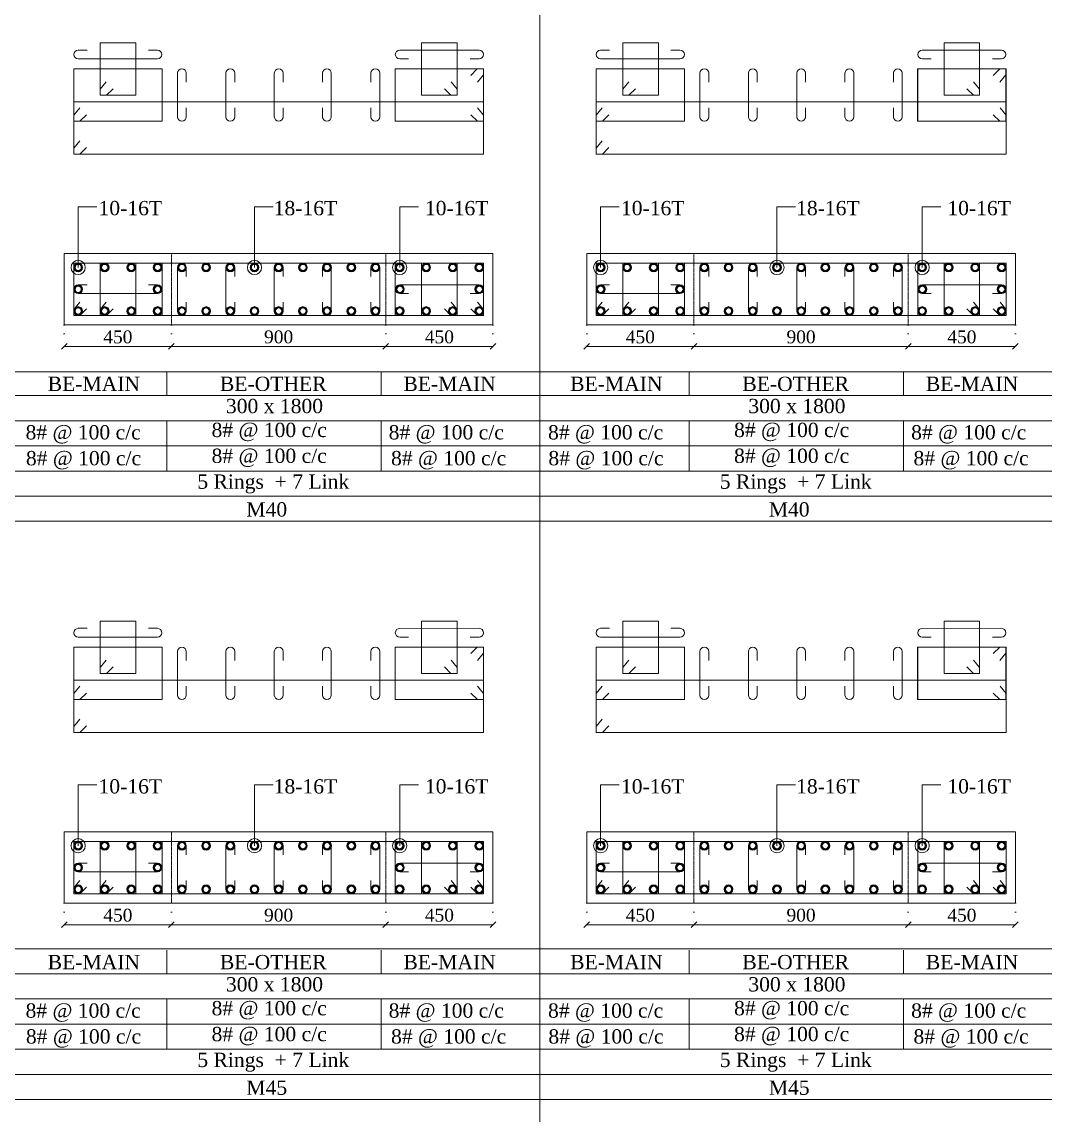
# Model space of a CAD drawing. Header units: millimetres. Extents: x 303 to 27724, y 300 to 68956.
# Drawn here: x 16775 to 21072, y 34898 to 39488 of the extents above; entities that cross this region are included whole.
import ezdxf

# ---------------------------------------------------------------- set-up
doc = ezdxf.new("R2010")
doc.units = ezdxf.units.MM
doc.linetypes.add('( Hidden )', pattern=[0.375, 0.25, -0.125])
doc.linetypes.add('DOT2', pattern=[0.125, 0, -0.125])
doc.layers.get('Defpoints').update_dxf_attribs({"lineweight": 0})
for name, color, linetype, lineweight in [('S-COL. STEEL DIA', 1, 'Continuous', 9), ('S-DIM FOOTING', 7, 'Continuous', 0), ('S-SECTION', 5, 'Continuous', 0), ('S-SECTION MARK', 7, 'Continuous', 0), ('S-SHEET', 7, 'Continuous', 0), ('S-STEEL', 1, 'Continuous', 9), ('S-STEEL-1', 1, 'Continuous', 0), ('S-STEEL-1 C.S.', 106, 'Continuous', 0), ('S-TEXT', 7, 'Continuous', 0)]:
    doc.layers.add(name, color=color, linetype=linetype, lineweight=lineweight)
doc.styles.add('AR', font='ARIALUNI.TTF', dxfattribs={"width": 0.8})
doc.styles.add('S-ROMANS', font='times.ttf')
doc.styles.add('TEXT', font='times.ttf')
doc.dimstyles.new('100', dxfattribs={"dimtxt": 180, "dimasz": 80, "dimexe": 0.18, "dimexo": 0.0625, "dimgap": 1, "dimtad": 1, "dimdec": 0, "dimzin": 0, "dimdsep": 46, "dimtxsty": 'AR', "dimblk": 'DOT', "dimcen": 0.09, "dimse1": 1, "dimse2": 1, "dimclrd": 50, "dimclrt": 256, "dimadec": 0, "dimazin": 0, "dimtfac": 1, "dimtdec": 0, "dimtix": 1, "dimtofl": 0, "dimtmove": 2, "dimatfit": 0, "dimfxl": 1, "dimtolj": 1, "dimtzin": 0, "dimlwd": -1, "dimarcsym": 0})
doc.dimstyles.new('SETU', dxfattribs={"dimtxt": 230, "dimasz": 0.2, "dimexe": 0.1, "dimexo": 0.1, "dimgap": 0.05, "dimtad": 1, "dimdec": 0, "dimzin": 0, "dimdsep": 46, "dimtxsty": 'TEXT', "dimblk": 'OBLIQUE', "dimcen": 0.09, "dimdle": 0.1, "dimclrd": 4, "dimclre": 256, "dimclrt": 256, "dimadec": 1, "dimazin": 0, "dimtfac": 1, "dimtdec": 0, "dimtix": 1, "dimtofl": 0, "dimtmove": 2, "dimatfit": 0, "dimfxl": 1, "dimtolj": 1, "dimtzin": 0, "dimlwd": -1, "dimlwe": -1, "dimarcsym": 1})

# ---------------------------------------------------------------- blocks, each defined once
blk = doc.blocks.new('*U4')
at = {"layer": 'S-COL. STEEL DIA'}
h = blk.add_hatch(color=256, dxfattribs=at)
h.dxf.hatch_style = 1
h.paths.add_polyline_path([(-18.5, 0, 1), (18.5, 0, 1)])
h.paths.add_polyline_path([(13, 0, -1), (-13, 0, -1)], flags=16)
at = {"layer": 'S-COL. STEEL DIA', "lineweight": 5}
for radius in [18.5, 13]:
    blk.add_circle((0, 0), radius, dxfattribs=at)
blk = doc.blocks.new('_Oblique')
at = {"color": 0, "linetype": 'ByBlock', "lineweight": -2}
blk.add_line((-0.5, -0.5), (0.5, 0.5), dxfattribs=at)
blk = doc.blocks.new('*D2181')
at = {"layer": 'Defpoints', "color": 0}
for p in [(16953.2, 35787.4), (17403.2, 35787.4), (17403.2, 35697.5)]:
    blk.add_point(p, dxfattribs=at)
at = {"layer": 'S-DIM FOOTING', "linetype": 'DOT2', "ltscale": 300}
for p, q in [((16953.2, 35787.3), (16953.2, 35697.4)), ((17403.2, 35787.3), (17403.2, 35697.4))]:
    blk.add_line(p, q, dxfattribs=at)
at = {"layer": 'S-DIM FOOTING', "ltscale": 300}
blk.add_line((16953.1, 35697.5), (17403.3, 35697.5), dxfattribs=at)
at = {"layer": 'S-DIM FOOTING', "linetype": 'ByBlock', "xscale": 24, "yscale": 24, "zscale": 24, "rotation": 180}
blk.add_blockref('_Oblique', (16953.2, 35697.5), dxfattribs=at)
at = {"layer": 'S-DIM FOOTING', "linetype": 'ByBlock', "xscale": 24, "yscale": 24, "zscale": 24}
blk.add_blockref('_Oblique', (17403.2, 35697.5), dxfattribs=at)
at = {"layer": 'S-DIM FOOTING', "insert": (17178.2, 35737), "char_height": 54, "attachment_point": 5, "style": 'TEXT'}
blk.add_mtext('\\A1;450', dxfattribs=at)
blk = doc.blocks.new('*D2182')
at = {"layer": 'Defpoints', "color": 0}
for p in [(17403.2, 35787.4), (18303.2, 35787.4), (18303.2, 35697.5)]:
    blk.add_point(p, dxfattribs=at)
at = {"layer": 'S-DIM FOOTING', "linetype": 'DOT2', "ltscale": 300}
for p, q in [((17403.2, 35787.3), (17403.2, 35697.4)), ((18303.2, 35787.3), (18303.2, 35697.4))]:
    blk.add_line(p, q, dxfattribs=at)
at = {"layer": 'S-DIM FOOTING', "ltscale": 300}
blk.add_line((17403.1, 35697.5), (18303.3, 35697.5), dxfattribs=at)
at = {"layer": 'S-DIM FOOTING', "linetype": 'ByBlock', "xscale": 24, "yscale": 24, "zscale": 24, "rotation": 180}
blk.add_blockref('_Oblique', (17403.2, 35697.5), dxfattribs=at)
at = {"layer": 'S-DIM FOOTING', "linetype": 'ByBlock', "xscale": 24, "yscale": 24, "zscale": 24}
blk.add_blockref('_Oblique', (18303.2, 35697.5), dxfattribs=at)
at = {"layer": 'S-DIM FOOTING', "insert": (17853.2, 35737.1), "char_height": 54, "attachment_point": 5, "style": 'TEXT'}
blk.add_mtext('\\A1;900', dxfattribs=at)
blk = doc.blocks.new('*D2183')
at = {"layer": 'Defpoints', "color": 0}
for p in [(18303.2, 35787.4), (18753.2, 35787.4), (18753.2, 35697.5)]:
    blk.add_point(p, dxfattribs=at)
at = {"layer": 'S-DIM FOOTING', "linetype": 'DOT2', "ltscale": 300}
for p, q in [((18303.2, 35787.3), (18303.2, 35697.4)), ((18753.2, 35787.3), (18753.2, 35697.4))]:
    blk.add_line(p, q, dxfattribs=at)
at = {"layer": 'S-DIM FOOTING', "ltscale": 300}
blk.add_line((18303.1, 35697.5), (18753.3, 35697.5), dxfattribs=at)
at = {"layer": 'S-DIM FOOTING', "linetype": 'ByBlock', "xscale": 24, "yscale": 24, "zscale": 24, "rotation": 180}
blk.add_blockref('_Oblique', (18303.2, 35697.5), dxfattribs=at)
at = {"layer": 'S-DIM FOOTING', "linetype": 'ByBlock', "xscale": 24, "yscale": 24, "zscale": 24}
blk.add_blockref('_Oblique', (18753.2, 35697.5), dxfattribs=at)
at = {"layer": 'S-DIM FOOTING', "insert": (18528.2, 35737), "char_height": 54, "attachment_point": 5, "style": 'TEXT'}
blk.add_mtext('\\A1;450', dxfattribs=at)
blk = doc.blocks.new('_Dot')
at = {"linetype": 'ByBlock', "lineweight": -2}
blk.add_line((-0.5, 0), (-1, 0), dxfattribs=at)
at = {"linetype": 'ByBlock', "const_width": 0.5}
blk.add_lwpolyline([(-0.25, 0, 1), (0.25, 0, 1)], format="xyb", close=True, dxfattribs=at)
blk = doc.blocks.new('*D2184')
at = {"layer": 'Defpoints', "color": 0}
for p in [(16953.2, 38215.5), (17403.2, 38215.5), (17403.2, 38125.6)]:
    blk.add_point(p, dxfattribs=at)
at = {"layer": 'S-DIM FOOTING', "linetype": 'DOT2', "ltscale": 300}
for p, q in [((16953.2, 38215.3), (16953.2, 38125.5)), ((17403.2, 38215.3), (17403.2, 38125.5))]:
    blk.add_line(p, q, dxfattribs=at)
at = {"layer": 'S-DIM FOOTING', "ltscale": 300}
blk.add_line((16953.1, 38125.6), (17403.3, 38125.6), dxfattribs=at)
at = {"layer": 'S-DIM FOOTING', "linetype": 'ByBlock', "xscale": 24, "yscale": 24, "zscale": 24, "rotation": 180}
blk.add_blockref('_Oblique', (16953.2, 38125.6), dxfattribs=at)
at = {"layer": 'S-DIM FOOTING', "linetype": 'ByBlock', "xscale": 24, "yscale": 24, "zscale": 24}
blk.add_blockref('_Oblique', (17403.2, 38125.6), dxfattribs=at)
at = {"layer": 'S-DIM FOOTING', "insert": (17178.2, 38165.1), "char_height": 54, "attachment_point": 5, "style": 'TEXT'}
blk.add_mtext('\\A1;450', dxfattribs=at)
blk = doc.blocks.new('*D2185')
at = {"layer": 'Defpoints', "color": 0}
for p in [(17403.2, 38215.5), (18303.2, 38215.5), (18303.2, 38125.6)]:
    blk.add_point(p, dxfattribs=at)
at = {"layer": 'S-DIM FOOTING', "linetype": 'DOT2', "ltscale": 300}
for p, q in [((17403.2, 38215.3), (17403.2, 38125.5)), ((18303.2, 38215.3), (18303.2, 38125.5))]:
    blk.add_line(p, q, dxfattribs=at)
at = {"layer": 'S-DIM FOOTING', "ltscale": 300}
blk.add_line((17403.1, 38125.6), (18303.3, 38125.6), dxfattribs=at)
at = {"layer": 'S-DIM FOOTING', "linetype": 'ByBlock', "xscale": 24, "yscale": 24, "zscale": 24, "rotation": 180}
blk.add_blockref('_Oblique', (17403.2, 38125.6), dxfattribs=at)
at = {"layer": 'S-DIM FOOTING', "linetype": 'ByBlock', "xscale": 24, "yscale": 24, "zscale": 24}
blk.add_blockref('_Oblique', (18303.2, 38125.6), dxfattribs=at)
at = {"layer": 'S-DIM FOOTING', "insert": (17853.2, 38165.1), "char_height": 54, "attachment_point": 5, "style": 'TEXT'}
blk.add_mtext('\\A1;900', dxfattribs=at)
blk = doc.blocks.new('*D2186')
at = {"layer": 'Defpoints', "color": 0}
for p in [(18303.2, 38215.5), (18753.2, 38215.5), (18753.2, 38125.6)]:
    blk.add_point(p, dxfattribs=at)
at = {"layer": 'S-DIM FOOTING', "linetype": 'DOT2', "ltscale": 300}
for p, q in [((18303.2, 38215.3), (18303.2, 38125.5)), ((18753.2, 38215.3), (18753.2, 38125.5))]:
    blk.add_line(p, q, dxfattribs=at)
at = {"layer": 'S-DIM FOOTING', "ltscale": 300}
blk.add_line((18303.1, 38125.6), (18753.3, 38125.6), dxfattribs=at)
at = {"layer": 'S-DIM FOOTING', "linetype": 'ByBlock', "xscale": 24, "yscale": 24, "zscale": 24, "rotation": 180}
blk.add_blockref('_Oblique', (18303.2, 38125.6), dxfattribs=at)
at = {"layer": 'S-DIM FOOTING', "linetype": 'ByBlock', "xscale": 24, "yscale": 24, "zscale": 24}
blk.add_blockref('_Oblique', (18753.2, 38125.6), dxfattribs=at)
at = {"layer": 'S-DIM FOOTING', "insert": (18528.2, 38165.1), "char_height": 54, "attachment_point": 5, "style": 'TEXT'}
blk.add_mtext('\\A1;450', dxfattribs=at)
blk = doc.blocks.new('*D2232')
at = {"layer": 'Defpoints', "color": 0}
for p in [(19146.8, 35787.4), (19596.8, 35787.4), (19596.8, 35697.5)]:
    blk.add_point(p, dxfattribs=at)
at = {"layer": 'S-DIM FOOTING', "linetype": 'DOT2', "ltscale": 300}
for p, q in [((19146.8, 35787.3), (19146.8, 35697.4)), ((19596.8, 35787.3), (19596.8, 35697.4))]:
    blk.add_line(p, q, dxfattribs=at)
at = {"layer": 'S-DIM FOOTING', "ltscale": 300}
blk.add_line((19146.7, 35697.5), (19596.9, 35697.5), dxfattribs=at)
at = {"layer": 'S-DIM FOOTING', "linetype": 'ByBlock', "xscale": 24, "yscale": 24, "zscale": 24, "rotation": 180}
blk.add_blockref('_Oblique', (19146.8, 35697.5), dxfattribs=at)
at = {"layer": 'S-DIM FOOTING', "linetype": 'ByBlock', "xscale": 24, "yscale": 24, "zscale": 24}
blk.add_blockref('_Oblique', (19596.8, 35697.5), dxfattribs=at)
at = {"layer": 'S-DIM FOOTING', "insert": (19371.8, 35737), "char_height": 54, "attachment_point": 5, "style": 'TEXT'}
blk.add_mtext('\\A1;450', dxfattribs=at)
blk = doc.blocks.new('*D2233')
at = {"layer": 'Defpoints', "color": 0}
for p in [(19596.8, 35787.4), (20496.8, 35787.4), (20496.8, 35697.5)]:
    blk.add_point(p, dxfattribs=at)
at = {"layer": 'S-DIM FOOTING', "linetype": 'DOT2', "ltscale": 300}
for p, q in [((19596.8, 35787.3), (19596.8, 35697.4)), ((20496.8, 35787.3), (20496.8, 35697.4))]:
    blk.add_line(p, q, dxfattribs=at)
at = {"layer": 'S-DIM FOOTING', "ltscale": 300}
blk.add_line((19596.7, 35697.5), (20496.9, 35697.5), dxfattribs=at)
at = {"layer": 'S-DIM FOOTING', "linetype": 'ByBlock', "xscale": 24, "yscale": 24, "zscale": 24, "rotation": 180}
blk.add_blockref('_Oblique', (19596.8, 35697.5), dxfattribs=at)
at = {"layer": 'S-DIM FOOTING', "linetype": 'ByBlock', "xscale": 24, "yscale": 24, "zscale": 24}
blk.add_blockref('_Oblique', (20496.8, 35697.5), dxfattribs=at)
at = {"layer": 'S-DIM FOOTING', "insert": (20046.8, 35737.1), "char_height": 54, "attachment_point": 5, "style": 'TEXT'}
blk.add_mtext('\\A1;900', dxfattribs=at)
blk = doc.blocks.new('*D2234')
at = {"layer": 'Defpoints', "color": 0}
for p in [(20496.8, 35787.4), (20946.8, 35787.4), (20946.8, 35697.5)]:
    blk.add_point(p, dxfattribs=at)
at = {"layer": 'S-DIM FOOTING', "linetype": 'DOT2', "ltscale": 300}
for p, q in [((20496.8, 35787.3), (20496.8, 35697.4)), ((20946.8, 35787.3), (20946.8, 35697.4))]:
    blk.add_line(p, q, dxfattribs=at)
at = {"layer": 'S-DIM FOOTING', "ltscale": 300}
blk.add_line((20496.7, 35697.5), (20946.9, 35697.5), dxfattribs=at)
at = {"layer": 'S-DIM FOOTING', "linetype": 'ByBlock', "xscale": 24, "yscale": 24, "zscale": 24, "rotation": 180}
blk.add_blockref('_Oblique', (20496.8, 35697.5), dxfattribs=at)
at = {"layer": 'S-DIM FOOTING', "linetype": 'ByBlock', "xscale": 24, "yscale": 24, "zscale": 24}
blk.add_blockref('_Oblique', (20946.8, 35697.5), dxfattribs=at)
at = {"layer": 'S-DIM FOOTING', "insert": (20721.8, 35737), "char_height": 54, "attachment_point": 5, "style": 'TEXT'}
blk.add_mtext('\\A1;450', dxfattribs=at)
blk = doc.blocks.new('*D2235')
at = {"layer": 'Defpoints', "color": 0}
for p in [(19146.8, 38215.5), (19596.8, 38215.5), (19596.8, 38125.6)]:
    blk.add_point(p, dxfattribs=at)
at = {"layer": 'S-DIM FOOTING', "linetype": 'DOT2', "ltscale": 300}
for p, q in [((19146.8, 38215.3), (19146.8, 38125.5)), ((19596.8, 38215.3), (19596.8, 38125.5))]:
    blk.add_line(p, q, dxfattribs=at)
at = {"layer": 'S-DIM FOOTING', "ltscale": 300}
blk.add_line((19146.7, 38125.6), (19596.9, 38125.6), dxfattribs=at)
at = {"layer": 'S-DIM FOOTING', "linetype": 'ByBlock', "xscale": 24, "yscale": 24, "zscale": 24, "rotation": 180}
blk.add_blockref('_Oblique', (19146.8, 38125.6), dxfattribs=at)
at = {"layer": 'S-DIM FOOTING', "linetype": 'ByBlock', "xscale": 24, "yscale": 24, "zscale": 24}
blk.add_blockref('_Oblique', (19596.8, 38125.6), dxfattribs=at)
at = {"layer": 'S-DIM FOOTING', "insert": (19371.8, 38165.1), "char_height": 54, "attachment_point": 5, "style": 'TEXT'}
blk.add_mtext('\\A1;450', dxfattribs=at)
blk = doc.blocks.new('*D2236')
at = {"layer": 'Defpoints', "color": 0}
for p in [(19596.8, 38215.5), (20496.8, 38215.5), (20496.8, 38125.6)]:
    blk.add_point(p, dxfattribs=at)
at = {"layer": 'S-DIM FOOTING', "linetype": 'DOT2', "ltscale": 300}
for p, q in [((19596.8, 38215.3), (19596.8, 38125.5)), ((20496.8, 38215.3), (20496.8, 38125.5))]:
    blk.add_line(p, q, dxfattribs=at)
at = {"layer": 'S-DIM FOOTING', "ltscale": 300}
blk.add_line((19596.7, 38125.6), (20496.9, 38125.6), dxfattribs=at)
at = {"layer": 'S-DIM FOOTING', "linetype": 'ByBlock', "xscale": 24, "yscale": 24, "zscale": 24, "rotation": 180}
blk.add_blockref('_Oblique', (19596.8, 38125.6), dxfattribs=at)
at = {"layer": 'S-DIM FOOTING', "linetype": 'ByBlock', "xscale": 24, "yscale": 24, "zscale": 24}
blk.add_blockref('_Oblique', (20496.8, 38125.6), dxfattribs=at)
at = {"layer": 'S-DIM FOOTING', "insert": (20046.8, 38165.1), "char_height": 54, "attachment_point": 5, "style": 'TEXT'}
blk.add_mtext('\\A1;900', dxfattribs=at)
blk = doc.blocks.new('*D2237')
at = {"layer": 'Defpoints', "color": 0}
for p in [(20496.8, 38215.5), (20946.8, 38215.5), (20946.8, 38125.6)]:
    blk.add_point(p, dxfattribs=at)
at = {"layer": 'S-DIM FOOTING', "linetype": 'DOT2', "ltscale": 300}
for p, q in [((20496.8, 38215.3), (20496.8, 38125.5)), ((20946.8, 38215.3), (20946.8, 38125.5))]:
    blk.add_line(p, q, dxfattribs=at)
at = {"layer": 'S-DIM FOOTING', "ltscale": 300}
blk.add_line((20496.7, 38125.6), (20946.9, 38125.6), dxfattribs=at)
at = {"layer": 'S-DIM FOOTING', "linetype": 'ByBlock', "xscale": 24, "yscale": 24, "zscale": 24, "rotation": 180}
blk.add_blockref('_Oblique', (20496.8, 38125.6), dxfattribs=at)
at = {"layer": 'S-DIM FOOTING', "linetype": 'ByBlock', "xscale": 24, "yscale": 24, "zscale": 24}
blk.add_blockref('_Oblique', (20946.8, 38125.6), dxfattribs=at)
at = {"layer": 'S-DIM FOOTING', "insert": (20721.8, 38165.1), "char_height": 54, "attachment_point": 5, "style": 'TEXT'}
blk.add_mtext('\\A1;450', dxfattribs=at)

msp = doc.modelspace()

# ---------------------------------------------------------------- linework, layer by layer
at = {"layer": 'S-SECTION'}
for points, elevation in [([(18753.2, 38215.5), (18753.2, 38515.5), (16953.2, 38515.5), (16953.2, 38215.5)], 1.1), ([(20946.8, 38215.5), (20946.8, 38515.5), (19146.8, 38515.5), (19146.8, 38215.5)], -2), ([(18753.2, 35787.4), (18753.2, 36087.4), (16953.2, 36087.4), (16953.2, 35787.4)], 4.5), ([(20946.8, 35787.4), (20946.8, 36087.4), (19146.8, 36087.4), (19146.8, 35787.4)], 1.4)]:
    msp.add_lwpolyline(points, close=True, dxfattribs=dict(at, elevation=elevation))
at = {"layer": 'S-SHEET'}
for p, q in [((18949.8, 68956, 2.2), (18949.8, 299.8, 2.7)), ((303, 38018.4, 7), (27724.1, 38018.4, 7)), ((17383.7, 38018.2, 0.4), (17383.7, 37918.7, 0.4)), ((18283.7, 38018.2, 0.4), (18283.7, 37918.7, 0.4)), ((19577.2, 38018.2, 0.4), (19577.2, 37918.7, 0.4)), ((20477.2, 38018.2, 0.4), (20477.2, 37918.7, 0.4)), ((303, 37918.9, -1), (27724.1, 37918.9, -1)), ((303, 37813.6, -1), (27724.1, 37813.6, -1)), ((303, 37813.6, -1), (27724.1, 37813.6, -1)), ((17383.7, 37813.5, 0.4), (17383.7, 37602.2, 0.4)), ((18283.7, 37813.5, 0.4), (18283.7, 37602.2, 0.4)), ((19577.2, 37813.5, 0.4), (19577.2, 37602.2, 0.4)), ((20477.2, 37813.5, 0.4), (20477.2, 37602.2, 0.4)), ((303, 37707.9, -1), (27724.1, 37707.9, -1)), ((303, 37602.3, -1), (27724.1, 37602.3, -1)), ((303, 37496.8, -1), (27724.1, 37496.8, -1)), ((303, 35596, -1.3), (27724.1, 35596, -1.3)), ((17383.7, 35590.2, 3.8), (17383.7, 35490.6, 3.8)), ((18283.7, 35590.2, 3.8), (18283.7, 35490.6, 3.8)), ((19577.2, 35590.2, -3.8), (19577.2, 35490.6, -3.8)), ((20477.2, 35590.2, -3.8), (20477.2, 35490.6, -3.8)), ((303, 35490.8, -1), (27724.1, 35490.8, -1)), ((303, 35385.6, -1), (27724.1, 35385.6, -1)), ((303, 35385.6, -1), (27724.1, 35385.6, -1)), ((17383.7, 35385.4, 3.8), (17383.7, 35174.1, 3.8)), ((18283.7, 35385.4, 3.8), (18283.7, 35174.1, 3.8)), ((19577.2, 35385.4, -3.8), (19577.2, 35174.1, -3.8)), ((20477.2, 35385.4, -3.8), (20477.2, 35174.1, -3.8)), ((303, 35279.8, -1), (27724.1, 35279.8, -1)), ((303, 35174.3, -1), (27724.1, 35174.3, -1)), ((303, 35068.8, -1), (27724.1, 35068.8, -1))]:
    msp.add_line(p, q, dxfattribs=at)
at = {"layer": 'S-SHEET', "color": 0}
for p, q in [((303, 37391.3, -1), (27724.1, 37391.3, -1)), ((303, 34963.3, -1), (27724.1, 34963.3, -1))]:
    msp.add_line(p, q, dxfattribs=at)
at = {"layer": 'S-STEEL', "color": 3}
for points, elevation in [([(17307.1, 39369.8), (17344.8, 39369.8, -1), (17344.8, 39332.9), (17011.7, 39332.9, -1), (17011.7, 39369.8), (17048.9, 39369.8)], 1.1), ([(18657.1, 39332.9), (18694.8, 39332.9, 1), (18694.8, 39369.8), (18361.7, 39369.8, 1), (18361.7, 39332.9), (18398.9, 39332.9)], 1.1), ([(19500.6, 39369.8), (19538.3, 39369.8, -1), (19538.3, 39332.9), (19205.2, 39332.9, -1), (19205.2, 39369.8), (19242.5, 39369.8)], -2), ([(20850.6, 39332.9), (20888.3, 39332.9, 1), (20888.3, 39369.8), (20555.2, 39369.8, 1), (20555.2, 39332.9), (20592.5, 39332.9)], -2), ([(17465.6, 39127), (17465.6, 39089.3, -1), (17428.7, 39089.3), (17428.7, 39272.4, -1), (17465.6, 39272.4), (17465.6, 39235.2)], 1.1), ([(17668.8, 39127), (17668.8, 39089.3, -1), (17631.9, 39089.3), (17631.9, 39272.4, -1), (17668.8, 39272.4), (17668.8, 39235.2)], 1.1), ([(17872.1, 39127), (17872.1, 39089.3, -1), (17835.2, 39089.3), (17835.2, 39272.4, -1), (17872.1, 39272.4), (17872.1, 39235.2)], 1.1), ([(18037.6, 39127), (18037.6, 39089.3, 1), (18074.5, 39089.3), (18074.5, 39272.4, 1), (18037.6, 39272.4), (18037.6, 39235.2)], 1.1), ([(18240.8, 39127), (18240.8, 39089.3, 1), (18277.7, 39089.3), (18277.7, 39272.4, 1), (18240.8, 39272.4), (18240.8, 39235.2)], 1.1), ([(19659.2, 39127), (19659.2, 39089.3, -1), (19622.3, 39089.3), (19622.3, 39272.4, -1), (19659.2, 39272.4), (19659.2, 39235.2)], -2), ([(19862.4, 39127), (19862.4, 39089.3, -1), (19825.5, 39089.3), (19825.5, 39272.4, -1), (19862.4, 39272.4), (19862.4, 39235.2)], -2), ([(20065.6, 39127), (20065.6, 39089.3, -1), (20028.7, 39089.3), (20028.7, 39272.4, -1), (20065.6, 39272.4), (20065.6, 39235.2)], -2), ([(20231.2, 39127), (20231.2, 39089.3, 1), (20268.1, 39089.3), (20268.1, 39272.4, 1), (20231.2, 39272.4), (20231.2, 39235.2)], -2), ([(20434.4, 39127), (20434.4, 39089.3, 1), (20471.3, 39089.3), (20471.3, 39272.4, 1), (20434.4, 39272.4), (20434.4, 39235.2)], -2), ([(17465.6, 38419.3), (17465.6, 38457, 1), (17428.7, 38457), (17428.7, 38273.9, 1), (17465.6, 38273.9), (17465.6, 38311.2)], 1.1), ([(17668.8, 38419.3), (17668.8, 38457, 1), (17631.9, 38457), (17631.9, 38273.9, 1), (17668.8, 38273.9), (17668.8, 38311.2)], 1.1), ([(17872.1, 38419.3), (17872.1, 38457, 1), (17835.2, 38457), (17835.2, 38273.9, 1), (17872.1, 38273.9), (17872.1, 38311.2)], 1.1), ([(18037.6, 38419.3), (18037.6, 38457, -1), (18074.5, 38457), (18074.5, 38273.9, -1), (18037.6, 38273.9), (18037.6, 38311.2)], 1.1), ([(18240.8, 38419.3), (18240.8, 38457, -1), (18277.7, 38457), (18277.7, 38273.9, -1), (18240.8, 38273.9), (18240.8, 38311.2)], 1.1), ([(19659.2, 38419.3), (19659.2, 38457, 1), (19622.3, 38457), (19622.3, 38273.9, 1), (19659.2, 38273.9), (19659.2, 38311.2)], -2), ([(19862.4, 38419.3), (19862.4, 38457, 1), (19825.5, 38457), (19825.5, 38273.9, 1), (19862.4, 38273.9), (19862.4, 38311.2)], -2), ([(20065.6, 38419.3), (20065.6, 38457, 1), (20028.7, 38457), (20028.7, 38273.9, 1), (20065.6, 38273.9), (20065.6, 38311.2)], -2), ([(20231.2, 38419.3), (20231.2, 38457, -1), (20268.1, 38457), (20268.1, 38273.9, -1), (20231.2, 38273.9), (20231.2, 38311.2)], -2), ([(20434.4, 38419.3), (20434.4, 38457, -1), (20471.3, 38457), (20471.3, 38273.9, -1), (20434.4, 38273.9), (20434.4, 38311.2)], -2), ([(17307.1, 38383.9), (17344.8, 38383.9, -1), (17344.8, 38347), (17011.7, 38347, -1), (17011.7, 38383.9), (17048.9, 38383.9)], 1.1), ([(18657.1, 38347), (18694.8, 38347, 1), (18694.8, 38383.9), (18361.7, 38383.9, 1), (18361.7, 38347), (18398.9, 38347)], 1.1), ([(19500.6, 38383.9), (19538.3, 38383.9, -1), (19538.3, 38347), (19205.2, 38347, -1), (19205.2, 38383.9), (19242.5, 38383.9)], -2), ([(20850.6, 38347), (20888.3, 38347, 1), (20888.3, 38383.9), (20555.2, 38383.9, 1), (20555.2, 38347), (20592.5, 38347)], -2), ([(17307.1, 36941.8), (17344.8, 36941.8, -1), (17344.8, 36904.8), (17011.7, 36904.9, -1), (17011.7, 36941.8), (17048.9, 36941.8)], 4.5), ([(18657.1, 36904.8), (18694.8, 36904.8, 1), (18694.8, 36941.8), (18361.7, 36941.7, 1), (18361.7, 36904.8), (18398.9, 36904.8)], 4.5), ([(19500.6, 36941.8), (19538.3, 36941.8, -1), (19538.3, 36904.8), (19205.2, 36904.9, -1), (19205.2, 36941.8), (19242.5, 36941.8)], 1.4), ([(20850.6, 36904.8), (20888.3, 36904.8, 1), (20888.3, 36941.8), (20555.2, 36941.7, 1), (20555.2, 36904.8), (20592.5, 36904.8)], 1.4), ([(17465.6, 36699), (17465.6, 36661.3, -1), (17428.7, 36661.3), (17428.7, 36844.4, -1), (17465.6, 36844.4), (17465.6, 36807.1)], 4.5), ([(17668.8, 36699), (17668.8, 36661.3, -1), (17631.9, 36661.3), (17631.9, 36844.4, -1), (17668.8, 36844.4), (17668.8, 36807.1)], 4.5), ([(17872.1, 36699), (17872.1, 36661.3, -1), (17835.2, 36661.3), (17835.2, 36844.4, -1), (17872.1, 36844.4), (17872.1, 36807.1)], 4.5), ([(18037.6, 36699), (18037.6, 36661.3, 1), (18074.5, 36661.3), (18074.5, 36844.4, 1), (18037.6, 36844.4), (18037.6, 36807.1)], 4.5), ([(18240.8, 36699), (18240.8, 36661.3, 1), (18277.7, 36661.3), (18277.7, 36844.4, 1), (18240.8, 36844.4), (18240.8, 36807.1)], 4.5), ([(19659.2, 36699), (19659.2, 36661.3, -1), (19622.3, 36661.3), (19622.3, 36844.4, -1), (19659.2, 36844.4), (19659.2, 36807.1)], 1.4), ([(19862.4, 36699), (19862.4, 36661.3, -1), (19825.5, 36661.3), (19825.5, 36844.4, -1), (19862.4, 36844.4), (19862.4, 36807.1)], 1.4), ([(20065.6, 36699), (20065.6, 36661.3, -1), (20028.7, 36661.3), (20028.7, 36844.4, -1), (20065.6, 36844.4), (20065.6, 36807.1)], 1.4), ([(20231.2, 36699), (20231.2, 36661.3, 1), (20268.1, 36661.3), (20268.1, 36844.4, 1), (20231.2, 36844.4), (20231.2, 36807.1)], 1.4), ([(20434.4, 36699), (20434.4, 36661.3, 1), (20471.3, 36661.3), (20471.3, 36844.4, 1), (20434.4, 36844.4), (20434.4, 36807.1)], 1.4), ([(17465.6, 35991.2), (17465.6, 36029, 1), (17428.7, 36029), (17428.7, 35845.9, 1), (17465.6, 35845.9), (17465.6, 35883.1)], 4.5), ([(17668.8, 35991.2), (17668.8, 36029, 1), (17631.9, 36029), (17631.9, 35845.9, 1), (17668.8, 35845.9), (17668.8, 35883.1)], 4.5), ([(17872.1, 35991.2), (17872.1, 36029, 1), (17835.2, 36029), (17835.2, 35845.9, 1), (17872.1, 35845.9), (17872.1, 35883.1)], 4.5), ([(18037.6, 35991.2), (18037.6, 36029, -1), (18074.5, 36029), (18074.5, 35845.9, -1), (18037.6, 35845.9), (18037.6, 35883.1)], 4.5), ([(18240.8, 35991.2), (18240.8, 36029, -1), (18277.7, 36029), (18277.7, 35845.9, -1), (18240.8, 35845.9), (18240.8, 35883.1)], 4.5), ([(19659.2, 35991.2), (19659.2, 36029, 1), (19622.3, 36029), (19622.3, 35845.9, 1), (19659.2, 35845.9), (19659.2, 35883.1)], 1.4), ([(19862.4, 35991.2), (19862.4, 36029, 1), (19825.5, 36029), (19825.5, 35845.9, 1), (19862.4, 35845.9), (19862.4, 35883.1)], 1.4), ([(20065.6, 35991.2), (20065.6, 36029, 1), (20028.7, 36029), (20028.7, 35845.9, 1), (20065.6, 35845.9), (20065.6, 35883.1)], 1.4), ([(20231.2, 35991.2), (20231.2, 36029, -1), (20268.1, 36029), (20268.1, 35845.9, -1), (20231.2, 35845.9), (20231.2, 35883.1)], 1.4), ([(20434.4, 35991.2), (20434.4, 36029, -1), (20471.3, 36029), (20471.3, 35845.9, -1), (20434.4, 35845.9), (20434.4, 35883.1)], 1.4), ([(17307.1, 35955.9), (17344.8, 35955.9, -1), (17344.8, 35919), (17011.7, 35919, -1), (17011.7, 35955.9), (17048.9, 35955.9)], 4.5), ([(18657.1, 35919), (18694.8, 35919, 1), (18694.8, 35955.9), (18361.7, 35955.9, 1), (18361.7, 35919), (18398.9, 35919)], 4.5), ([(19500.6, 35955.9), (19538.3, 35955.9, -1), (19538.3, 35919), (19205.2, 35919, -1), (19205.2, 35955.9), (19242.5, 35955.9)], 1.4), ([(20850.6, 35919), (20888.3, 35919, 1), (20888.3, 35955.9), (20555.2, 35955.9, 1), (20555.2, 35919), (20592.5, 35919)], 1.4)]:
    msp.add_lwpolyline(points, format="xyb", dxfattribs=dict(at, elevation=elevation))
at = {"layer": 'S-STEEL', "color": 1}
for points, elevation in [([(18659.7, 39263.6), (18687.2, 39291), (18713.2, 39291), (18713.2, 39071), (18342.4, 39071), (18342.4, 39291), (18713.2, 39291), (18713.2, 39265.9), (18688, 39235.1)], 1.1), ([(20853.2, 39263.6), (20880.8, 39291), (20906.8, 39291), (20906.8, 39071), (20536, 39071), (20536, 39291), (20906.8, 39291), (20906.8, 39265.9), (20881.6, 39235.1)], -2), ([(17046.8, 38960.2), (17019.2, 38932.9), (16993.2, 38932.9), (16993.2, 39152.9), (18714, 39152.9), (18714, 38932.9), (16993.2, 38932.9), (16993.2, 38957.9), (17018.4, 38988.8)], 1.1), ([(19240.3, 38960.2), (19212.8, 38932.9), (19186.8, 38932.9), (19186.8, 39152.9), (20907.6, 39152.9), (20907.6, 38932.9), (19186.8, 38932.9), (19186.8, 38957.9), (19212, 38988.8)], -2), ([(17046.8, 38282.8), (17019.2, 38255.5), (16993.2, 38255.5), (16993.2, 38475.5), (18714, 38475.5), (18714, 38255.5), (16993.2, 38255.5), (16993.2, 38280.5), (17018.4, 38311.4)], 1.1), ([(19240.3, 38282.8), (19212.8, 38255.5), (19186.8, 38255.5), (19186.8, 38475.5), (20907.6, 38475.5), (20907.6, 38255.5), (19186.8, 38255.5), (19186.8, 38280.5), (19212, 38311.4)], -2), ([(18659.7, 36835.6), (18687.2, 36862.9), (18713.2, 36862.9), (18713.2, 36642.9), (18342.4, 36642.9), (18342.4, 36862.9), (18713.2, 36862.9), (18713.2, 36837.9), (18688, 36807)], 4.5), ([(20853.2, 36835.6), (20880.8, 36862.9), (20906.8, 36862.9), (20906.8, 36642.9), (20536, 36642.9), (20536, 36862.9), (20906.8, 36862.9), (20906.8, 36837.9), (20881.6, 36807)], 1.4), ([(17046.8, 36532.1), (17019.2, 36504.8), (16993.2, 36504.8), (16993.2, 36724.8), (18714, 36724.8), (18714, 36504.8), (16993.2, 36504.8), (16993.2, 36529.8), (17018.4, 36560.7)], 4.5), ([(19240.3, 36532.1), (19212.8, 36504.8), (19186.8, 36504.8), (19186.8, 36724.8), (20907.6, 36724.8), (20907.6, 36504.8), (19186.8, 36504.8), (19186.8, 36529.8), (19212, 36560.7)], 1.4), ([(17046.8, 35854.7), (17019.2, 35827.4), (16993.2, 35827.4), (16993.2, 36047.4), (18714, 36047.4), (18714, 35827.4), (16993.2, 35827.4), (16993.2, 35852.4), (17018.4, 35883.3)], 4.5), ([(19240.3, 35854.7), (19212.8, 35827.4), (19186.8, 35827.4), (19186.8, 36047.4), (20907.6, 36047.4), (20907.6, 35827.4), (19186.8, 35827.4), (19186.8, 35852.4), (19212, 35883.3)], 1.4)]:
    msp.add_lwpolyline(points, dxfattribs=dict(at, elevation=elevation))
at = {"layer": 'S-STEEL-1', "color": 41}
for points, elevation in [([(17158.1, 39207.7), (17130.5, 39180.3), (17104.5, 39180.3), (17104.5, 39400.3), (17253.9, 39400.3), (17253.9, 39180.3), (17104.5, 39180.3), (17104.5, 39205.4), (17129.7, 39236.2)], 1.1), ([(18549.2, 39207.7), (18576.7, 39180.3), (18602.7, 39180.3), (18602.7, 39400.3), (18453.3, 39400.3), (18453.3, 39180.3), (18602.7, 39180.3), (18602.7, 39205.4), (18577.5, 39236.2)], 1.1), ([(19351.6, 39207.7), (19324.1, 39180.3), (19298.1, 39180.3), (19298.1, 39400.3), (19447.5, 39400.3), (19447.5, 39180.3), (19298.1, 39180.3), (19298.1, 39205.4), (19323.3, 39236.2)], -2), ([(20742.7, 39207.7), (20770.3, 39180.3), (20796.3, 39180.3), (20796.3, 39400.3), (20646.9, 39400.3), (20646.9, 39180.3), (20796.3, 39180.3), (20796.3, 39205.4), (20771.1, 39236.2)], -2), ([(17158.1, 38282.8), (17130.5, 38255.5), (17104.5, 38255.5), (17104.5, 38475.5), (17253.9, 38475.5), (17253.9, 38255.5), (17104.5, 38255.5), (17104.5, 38280.5), (17129.7, 38311.4)], 1.1), ([(18549.2, 38282.8), (18576.7, 38255.5), (18602.7, 38255.5), (18602.7, 38475.5), (18453.3, 38475.5), (18453.3, 38255.5), (18602.7, 38255.5), (18602.7, 38280.5), (18577.5, 38311.4)], 1.1), ([(19351.6, 38282.8), (19324.1, 38255.5), (19298.1, 38255.5), (19298.1, 38475.5), (19447.5, 38475.5), (19447.5, 38255.5), (19298.1, 38255.5), (19298.1, 38280.5), (19323.3, 38311.4)], -2), ([(20742.7, 38282.8), (20770.3, 38255.5), (20796.3, 38255.5), (20796.3, 38475.5), (20646.9, 38475.5), (20646.9, 38255.5), (20796.3, 38255.5), (20796.3, 38280.5), (20771.1, 38311.4)], -2), ([(17158.1, 36779.6), (17130.5, 36752.3), (17104.5, 36752.3), (17104.5, 36972.3), (17253.9, 36972.3), (17253.9, 36752.3), (17104.5, 36752.3), (17104.5, 36777.3), (17129.7, 36808.2)], 4.5), ([(18549.2, 36779.6), (18576.7, 36752.3), (18602.7, 36752.3), (18602.7, 36972.3), (18453.3, 36972.3), (18453.3, 36752.3), (18602.7, 36752.3), (18602.7, 36777.3), (18577.5, 36808.2)], 4.5), ([(19351.6, 36779.6), (19324.1, 36752.3), (19298.1, 36752.3), (19298.1, 36972.3), (19447.5, 36972.3), (19447.5, 36752.3), (19298.1, 36752.3), (19298.1, 36777.3), (19323.3, 36808.2)], 1.4), ([(20742.7, 36779.6), (20770.3, 36752.3), (20796.3, 36752.3), (20796.3, 36972.3), (20646.9, 36972.3), (20646.9, 36752.3), (20796.3, 36752.3), (20796.3, 36777.3), (20771.1, 36808.2)], 1.4), ([(17158.1, 35854.7), (17130.5, 35827.4), (17104.5, 35827.4), (17104.5, 36047.4), (17253.9, 36047.4), (17253.9, 35827.4), (17104.5, 35827.4), (17104.5, 35852.4), (17129.7, 35883.3)], 4.5), ([(18549.2, 35854.7), (18576.7, 35827.4), (18602.7, 35827.4), (18602.7, 36047.4), (18453.3, 36047.4), (18453.3, 35827.4), (18602.7, 35827.4), (18602.7, 35852.4), (18577.5, 35883.3)], 4.5), ([(19351.6, 35854.7), (19324.1, 35827.4), (19298.1, 35827.4), (19298.1, 36047.4), (19447.5, 36047.4), (19447.5, 35827.4), (19298.1, 35827.4), (19298.1, 35852.4), (19323.3, 35883.3)], 1.4), ([(20742.7, 35854.7), (20770.3, 35827.4), (20796.3, 35827.4), (20796.3, 36047.4), (20646.9, 36047.4), (20646.9, 35827.4), (20796.3, 35827.4), (20796.3, 35852.4), (20771.1, 35883.3)], 1.4)]:
    msp.add_lwpolyline(points, dxfattribs=dict(at, elevation=elevation))
at = {"layer": 'S-STEEL-1', "color": 6}
for points, elevation in [([(17046.8, 39098.3), (17019.2, 39071), (16993.2, 39071), (16993.2, 39291), (17364, 39291), (17364, 39071), (16993.2, 39071), (16993.2, 39096), (17018.4, 39126.8)], 1.1), ([(18660.5, 39098.3), (18688, 39071), (18714, 39071), (18714, 39291), (18343.2, 39291), (18343.2, 39071), (18714, 39071), (18714, 39096), (18688.8, 39126.8)], 1.1), ([(19240.3, 39098.3), (19212.8, 39071), (19186.8, 39071), (19186.8, 39291), (19557.6, 39291), (19557.6, 39071), (19186.8, 39071), (19186.8, 39096), (19212, 39126.8)], -2), ([(20854, 39098.3), (20881.6, 39071), (20907.6, 39071), (20907.6, 39291), (20536.8, 39291), (20536.8, 39071), (20907.6, 39071), (20907.6, 39096), (20882.4, 39126.8)], -2), ([(17046.8, 38282.8), (17019.2, 38255.5), (16993.2, 38255.5), (16993.2, 38475.5), (17364, 38475.5), (17364, 38255.5), (16993.2, 38255.5), (16993.2, 38280.5), (17018.4, 38311.4)], 1.1), ([(18660.5, 38282.8), (18688, 38255.5), (18714, 38255.5), (18714, 38475.5), (18343.2, 38475.5), (18343.2, 38255.5), (18714, 38255.5), (18714, 38280.5), (18688.8, 38311.4)], 1.1), ([(19240.3, 38282.8), (19212.8, 38255.5), (19186.8, 38255.5), (19186.8, 38475.5), (19557.6, 38475.5), (19557.6, 38255.5), (19186.8, 38255.5), (19186.8, 38280.5), (19212, 38311.4)], -2), ([(20854, 38282.8), (20881.6, 38255.5), (20907.6, 38255.5), (20907.6, 38475.5), (20536.8, 38475.5), (20536.8, 38255.5), (20907.6, 38255.5), (20907.6, 38280.5), (20882.4, 38311.4)], -2), ([(17046.8, 36670.2), (17019.2, 36642.9), (16993.2, 36642.9), (16993.2, 36862.9), (17364, 36862.9), (17364, 36642.9), (16993.2, 36642.9), (16993.2, 36667.9), (17018.4, 36698.8)], 4.5), ([(18660.5, 36670.2), (18688, 36642.9), (18714, 36642.9), (18714, 36862.9), (18343.2, 36862.9), (18343.2, 36642.9), (18714, 36642.9), (18714, 36667.9), (18688.8, 36698.8)], 4.5), ([(19240.3, 36670.2), (19212.8, 36642.9), (19186.8, 36642.9), (19186.8, 36862.9), (19557.6, 36862.9), (19557.6, 36642.9), (19186.8, 36642.9), (19186.8, 36667.9), (19212, 36698.8)], 1.4), ([(20854, 36670.2), (20881.6, 36642.9), (20907.6, 36642.9), (20907.6, 36862.9), (20536.8, 36862.9), (20536.8, 36642.9), (20907.6, 36642.9), (20907.6, 36667.9), (20882.4, 36698.8)], 1.4), ([(17046.8, 35854.7), (17019.2, 35827.4), (16993.2, 35827.4), (16993.2, 36047.4), (17364, 36047.4), (17364, 35827.4), (16993.2, 35827.4), (16993.2, 35852.4), (17018.4, 35883.3)], 4.5), ([(18660.5, 35854.7), (18688, 35827.4), (18714, 35827.4), (18714, 36047.4), (18343.2, 36047.4), (18343.2, 35827.4), (18714, 35827.4), (18714, 35852.4), (18688.8, 35883.3)], 4.5), ([(19240.3, 35854.7), (19212.8, 35827.4), (19186.8, 35827.4), (19186.8, 36047.4), (19557.6, 36047.4), (19557.6, 35827.4), (19186.8, 35827.4), (19186.8, 35852.4), (19212, 35883.3)], 1.4), ([(20854, 35854.7), (20881.6, 35827.4), (20907.6, 35827.4), (20907.6, 36047.4), (20536.8, 36047.4), (20536.8, 35827.4), (20907.6, 35827.4), (20907.6, 35852.4), (20882.4, 35883.3)], 1.4)]:
    msp.add_lwpolyline(points, dxfattribs=dict(at, elevation=elevation))
at = {"layer": 'S-STEEL-1 C.S.', "color": 8, "linetype": '( Hidden )'}
for p, q in [((17403.2, 38215.5, 1.1), (17403.2, 38515.5, 1.1)), ((18303.2, 38215.5, 1.1), (18303.2, 38515.5, 1.1)), ((19596.8, 38215.5, -2), (19596.8, 38515.5, -2)), ((20496.8, 38215.5, -2), (20496.8, 38515.5, -2)), ((17403.2, 35787.4, 4.5), (17403.2, 36087.4, 4.5)), ((18303.2, 35787.4, 4.5), (18303.2, 36087.4, 4.5)), ((19596.8, 35787.4, 1.4), (19596.8, 36087.4, 1.4)), ((20496.8, 35787.4, 1.4), (20496.8, 36087.4, 1.4))]:
    msp.add_line(p, q, dxfattribs=at)

# ---------------------------------------------------------------- block references
at = {"layer": 'S-COL. STEEL DIA', "xscale": -1, "rotation": 180}
for p in [(17011.7, 38457, 1.1), (17447.2, 38457, 1.1), (17548.8, 38457, 1.1), (17650.4, 38457, 1.1), (17752, 38457, 1.1), (17853.6, 38457, 1.1), (17955.2, 38457, 1.1), (18056.8, 38457, 1.1), (18158.4, 38457, 1.1), (18260.1, 38457, 1.1), (18361.7, 38457, 1.1), (18473, 38457, 1.1), (18584.3, 38457, 1.1), (19205.2, 38457, -2), (19640.7, 38457, -2), (19742.3, 38457, -2), (19844, 38457, -2), (19945.6, 38457, -2), (20047.2, 38457, -2), (20148.8, 38457, -2), (20250.4, 38457, -2), (20352, 38457, -2), (20453.6, 38457, -2), (20555.2, 38457, -2), (20666.5, 38457, -2), (20777.8, 38457, -2), (17011.7, 36029, 4.5), (17447.2, 36029, 4.5), (17548.8, 36029, 4.5), (17650.4, 36029, 4.5), (17752, 36029, 4.5), (17853.6, 36029, 4.5), (17955.2, 36029, 4.5), (18056.8, 36029, 4.5), (18158.4, 36029, 4.5), (18260.1, 36029, 4.5), (18361.7, 36029, 4.5), (18473, 36029, 4.5), (18584.3, 36029, 4.5), (19205.2, 36029, 1.4), (19640.7, 36029, 1.4), (19742.3, 36029, 1.4), (19844, 36029, 1.4), (19945.6, 36029, 1.4), (20047.2, 36029, 1.4), (20148.8, 36029, 1.4), (20250.4, 36029, 1.4), (20352, 36029, 1.4), (20453.6, 36029, 1.4), (20555.2, 36029, 1.4), (20666.5, 36029, 1.4), (20777.8, 36029, 1.4)]:
    msp.add_blockref('*U4', p, dxfattribs=at)
at = {"layer": 'S-COL. STEEL DIA', "rotation": 180}
for p in [(17123, 38457, 1.1), (17234.3, 38457, 1.1), (17345.6, 38457, 1.1), (18695.6, 38457, 1.1), (19316.5, 38457, -2), (19427.8, 38457, -2), (19539.1, 38457, -2), (20889.1, 38457, -2), (17123, 36029, 4.5), (17234.3, 36029, 4.5), (17345.6, 36029, 4.5), (18695.6, 36029, 4.5), (19316.5, 36029, 1.4), (19427.8, 36029, 1.4), (19539.1, 36029, 1.4), (20889.1, 36029, 1.4)]:
    msp.add_blockref('*U4', p, dxfattribs=at)
at = {"layer": 'S-COL. STEEL DIA'}
for p in [(17011.7, 38365.5, 1.1), (18362.5, 38365.5, 1.1), (19205.2, 38365.5, -2), (20556, 38365.5, -2), (17011.7, 38273.9, 1.1), (17447.2, 38273.9, 1.1), (17548.8, 38273.9, 1.1), (17650.4, 38273.9, 1.1), (17752, 38273.9, 1.1), (17853.6, 38273.9, 1.1), (17955.2, 38273.9, 1.1), (18056.8, 38273.9, 1.1), (18158.4, 38273.9, 1.1), (18260.1, 38273.9, 1.1), (18361.7, 38273.9, 1.1), (18473, 38273.9, 1.1), (18584.3, 38273.9, 1.1), (19205.2, 38273.9, -2), (19640.7, 38273.9, -2), (19742.3, 38273.9, -2), (19844, 38273.9, -2), (19945.6, 38273.9, -2), (20047.2, 38273.9, -2), (20148.8, 38273.9, -2), (20250.4, 38273.9, -2), (20352, 38273.9, -2), (20453.6, 38273.9, -2), (20555.2, 38273.9, -2), (20666.5, 38273.9, -2), (20777.8, 38273.9, -2), (17011.7, 35937.4, 4.5), (18362.5, 35937.4, 4.5), (19205.2, 35937.4, 1.4), (20556, 35937.4, 1.4), (17011.7, 35845.9, 4.5), (17447.2, 35845.9, 4.5), (17548.8, 35845.9, 4.5), (17650.4, 35845.9, 4.5), (17752, 35845.9, 4.5), (17853.6, 35845.9, 4.5), (17955.2, 35845.9, 4.5), (18056.8, 35845.9, 4.5), (18158.4, 35845.9, 4.5), (18260.1, 35845.9, 4.5), (18361.7, 35845.9, 4.5), (18473, 35845.9, 4.5), (18584.3, 35845.9, 4.5), (19205.2, 35845.9, 1.4), (19640.7, 35845.9, 1.4), (19742.3, 35845.9, 1.4), (19844, 35845.9, 1.4), (19945.6, 35845.9, 1.4), (20047.2, 35845.9, 1.4), (20148.8, 35845.9, 1.4), (20250.4, 35845.9, 1.4), (20352, 35845.9, 1.4), (20453.6, 35845.9, 1.4), (20555.2, 35845.9, 1.4), (20666.5, 35845.9, 1.4), (20777.8, 35845.9, 1.4)]:
    msp.add_blockref('*U4', p, dxfattribs=at)
at = {"layer": 'S-COL. STEEL DIA', "xscale": -1}
for p in [(17344.8, 38365.5, 1.1), (18695.6, 38365.5, 1.1), (19538.3, 38365.5, -2), (20889.1, 38365.5, -2), (17123, 38273.9, 1.1), (17234.3, 38273.9, 1.1), (17345.6, 38273.9, 1.1), (18695.6, 38273.9, 1.1), (19316.5, 38273.9, -2), (19427.8, 38273.9, -2), (19539.1, 38273.9, -2), (20889.1, 38273.9, -2), (17344.8, 35937.4, 4.5), (18695.6, 35937.4, 4.5), (19538.3, 35937.4, 1.4), (20889.1, 35937.4, 1.4), (17123, 35845.9, 4.5), (17234.3, 35845.9, 4.5), (17345.6, 35845.9, 4.5), (18695.6, 35845.9, 4.5), (19316.5, 35845.9, 1.4), (19427.8, 35845.9, 1.4), (19539.1, 35845.9, 1.4), (20889.1, 35845.9, 1.4)]:
    msp.add_blockref('*U4', p, dxfattribs=at)

# ---------------------------------------------------------------- texts
at = {"layer": 'S-TEXT', "color": 7, "style": 'TEXT'}
for s, p in [('10-16T', (17097.1, 38676.3, 1.1)), ('18-16T', (17832.5, 38676.3, 1.1)), ('10-16T', (18467.4, 38676.3, 1.1)), ('10-16T', (19290.6, 38676.3, -2)), ('18-16T', (20026, 38676.3, -2)), ('10-16T', (20661, 38676.3, -2)), ('10-16T', (17097.1, 36248.3, 4.5)), ('18-16T', (17832.5, 36248.3, 4.5)), ('10-16T', (18467.4, 36248.3, 4.5)), ('10-16T', (19290.6, 36248.3, 1.4)), ('18-16T', (20026, 36248.3, 1.4)), ('10-16T', (20661, 36248.3, 1.4))]:
    msp.add_text(s, height=60, dxfattribs=at).set_placement(p)
at = {"layer": 'S-TEXT', "style": 'S-ROMANS'}
for s, p in [('BE-MAIN ', (16883.7, 37938.4, 0.4)), ('BE-OTHER', (17606.7, 37938.4, 0.4)), ('BE-MAIN ', (18377.2, 37938.4, 0.4)), ('BE-MAIN ', (19077.3, 37938.4, 0.4)), ('BE-OTHER', (19800.3, 37938.4, 0.4)), ('BE-MAIN ', (20570.8, 37938.4, 0.4)), ('300 x 1800', (17632, 37845.2, 0.4)), ('300 x 1800', (19825.5, 37845.2, 0.4)), ('8# @ 100 c/c', (16790.7, 37734.9, 0.4)), ('8# @ 100 c/c', (17571.7, 37744.9, 0.4)), ('8# @ 100 c/c', (18315.2, 37734.9, 0.4)), ('8# @ 100 c/c', (18984.3, 37734.9, 0.4)), ('8# @ 100 c/c', (19765.3, 37744.9, 0.4)), ('8# @ 100 c/c', (20508.8, 37734.9, 0.4)), ('8# @ 100 c/c', (16792.2, 37626.3, 0.4)), ('8# @ 100 c/c', (17571.7, 37636.3, 0.4)), ('8# @ 100 c/c', (18325.2, 37626.3, 0.4)), ('8# @ 100 c/c', (18985.8, 37626.3, 0.4)), ('8# @ 100 c/c', (19765.3, 37636.3, 0.4)), ('8# @ 100 c/c', (20518.8, 37626.3, 0.4)), ('5 Rings  + 7 Link', (17512, 37527.9, 0.4)), ('5 Rings  + 7 Link', (19705.5, 37527.9, 0.4)), ('M40', (17717.9, 37411.1, 0.4)), ('M40', (19911.4, 37411.1, 0.4)), ('BE-MAIN ', (16883.7, 35510.4, 3.8)), ('BE-OTHER', (17606.7, 35510.4, 3.8)), ('BE-MAIN ', (18377.2, 35510.4, 3.8)), ('BE-MAIN ', (19077.3, 35510.4, -3.8)), ('BE-OTHER', (19800.3, 35510.4, -3.8)), ('BE-MAIN ', (20570.8, 35510.4, -3.8)), ('300 x 1800', (17632, 35417.2, 3.8)), ('300 x 1800', (19825.5, 35417.2, -3.8)), ('8# @ 100 c/c', (16790.7, 35306.9, 3.8)), ('8# @ 100 c/c', (17571.7, 35316.9, 3.8)), ('8# @ 100 c/c', (18315.2, 35306.9, 3.8)), ('8# @ 100 c/c', (18984.3, 35306.9, -3.8)), ('8# @ 100 c/c', (19765.3, 35316.9, -3.8)), ('8# @ 100 c/c', (20508.8, 35306.9, -3.8)), ('8# @ 100 c/c', (16792.2, 35198.3, 3.8)), ('8# @ 100 c/c', (17571.7, 35208.3, 3.8)), ('8# @ 100 c/c', (18325.2, 35198.3, 3.8)), ('8# @ 100 c/c', (18985.8, 35198.3, -3.8)), ('8# @ 100 c/c', (19765.3, 35208.3, -3.8)), ('8# @ 100 c/c', (20518.8, 35198.3, -3.8)), ('5 Rings  + 7 Link', (17512, 35099.8, 3.8)), ('5 Rings  + 7 Link', (19705.5, 35099.8, -3.8)), ('M45', (17717.9, 34983.1, 3.8)), ('M45', (19911.4, 34983.1, -3.8))]:
    msp.add_text(s, height=60, dxfattribs=at).set_placement(p)

# ---------------------------------------------------------------- dimensions: what is measured, and where the dimension line sits
at = {"layer": 'S-DIM FOOTING', "ltscale": 300}
for base, p1, p2, picture, middle in [((17403.2, 38125.6, 0.7), (16953.2, 38215.5, 1.1), (17403.2, 38215.5, 1.1), '*D2184', (17178.2, 38165.1, 0.7)), ((18303.2, 38125.6, 0.7), (17403.2, 38215.5, 1.1), (18303.2, 38215.5, 1.1), '*D2185', (17853.2, 38165.1, 0.7)), ((18753.2, 38125.6, 0.7), (18303.2, 38215.5, 1.1), (18753.2, 38215.5, 1.1), '*D2186', (18528.2, 38165.1, 0.7)), ((19596.8, 38125.6, -2.4), (19146.8, 38215.5, -2), (19596.8, 38215.5, -2), '*D2235', (19371.8, 38165.1, -2.4)), ((20496.8, 38125.6, -2.4), (19596.8, 38215.5, -2), (20496.8, 38215.5, -2), '*D2236', (20046.8, 38165.1, -2.4)), ((20946.8, 38125.6, -2.4), (20496.8, 38215.5, -2), (20946.8, 38215.5, -2), '*D2237', (20721.8, 38165.1, -2.4)), ((17403.2, 35697.5, 4.2), (16953.2, 35787.4, 4.5), (17403.2, 35787.4, 4.5), '*D2181', (17178.2, 35737, 4.2)), ((18303.2, 35697.5, 4.2), (17403.2, 35787.4, 4.5), (18303.2, 35787.4, 4.5), '*D2182', (17853.2, 35737.1, 4.2)), ((18753.2, 35697.5, 4.2), (18303.2, 35787.4, 4.5), (18753.2, 35787.4, 4.5), '*D2183', (18528.2, 35737, 4.2)), ((19596.8, 35697.5, 1.1), (19146.8, 35787.4, 1.4), (19596.8, 35787.4, 1.4), '*D2232', (19371.8, 35737, 1.1)), ((20496.8, 35697.5, 1.1), (19596.8, 35787.4, 1.4), (20496.8, 35787.4, 1.4), '*D2233', (20046.8, 35737.1, 1.1)), ((20946.8, 35697.5, 1.1), (20496.8, 35787.4, 1.4), (20946.8, 35787.4, 1.4), '*D2234', (20721.8, 35737, 1.1))]:
    dim = msp.add_linear_dim(base=base, p1=p1, p2=p2, angle=180, dimstyle='SETU', override={"dimscale": 1.2, "dimtxt": 45, "dimasz": 20, "dimgap": 10, "dimblk1": 'Oblique', "dimblk2": 'Oblique', "dimsah": 1, "dimclrd": 256, "dimarcsym": 1}, dxfattribs=at)
    dim.commit()
    dim.dimension.update_dxf_attribs({"geometry": picture, "text_midpoint": middle})

# ---------------------------------------------------------------- leaders
at = {"layer": 'S-SECTION MARK'}
for points in [[(17011.7, 38457, 1.1), (17011.7, 38712.2, 1.1), (17089.9, 38712.2, 1.1)], [(17752, 38457, 1.1), (17752, 38712.2, 1.1), (17830.3, 38712.2, 1.1)], [(18361.7, 38457, 1.1), (18361.7, 38712.2, 1.1), (18439.9, 38712.2, 1.1)], [(19205.2, 38457, -2), (19205.2, 38712.2, -2), (19283.5, 38712.2, -2)], [(19945.6, 38457, -2), (19945.6, 38712.2, -2), (20023.8, 38712.2, -2)], [(20555.2, 38457, -2), (20555.2, 38712.2, -2), (20633.5, 38712.2, -2)], [(17011.7, 36029, 4.5), (17011.7, 36284.1, 4.5), (17089.9, 36284.1, 4.5)], [(17752, 36029, 4.5), (17752, 36284.1, 4.5), (17830.3, 36284.1, 4.5)], [(18361.7, 36029, 4.5), (18361.7, 36284.1, 4.5), (18439.9, 36284.1, 4.5)], [(19205.2, 36029, 1.4), (19205.2, 36284.1, 1.4), (19283.5, 36284.1, 1.4)], [(19945.6, 36029, 1.4), (19945.6, 36284.1, 1.4), (20023.8, 36284.1, 1.4)], [(20555.2, 36029, 1.4), (20555.2, 36284.1, 1.4), (20633.5, 36284.1, 1.4)]]:
    msp.add_leader(points, dimstyle='100', override={"dimasz": 60, "dimtad": 0, "dimclrd": 256, "dimldrblk": 'DotBlank', "dimfxl": 50, "dimfxlon": 1, "dimarcsym": 1}, dxfattribs=at)

doc.saveas('drawing.dxf')
